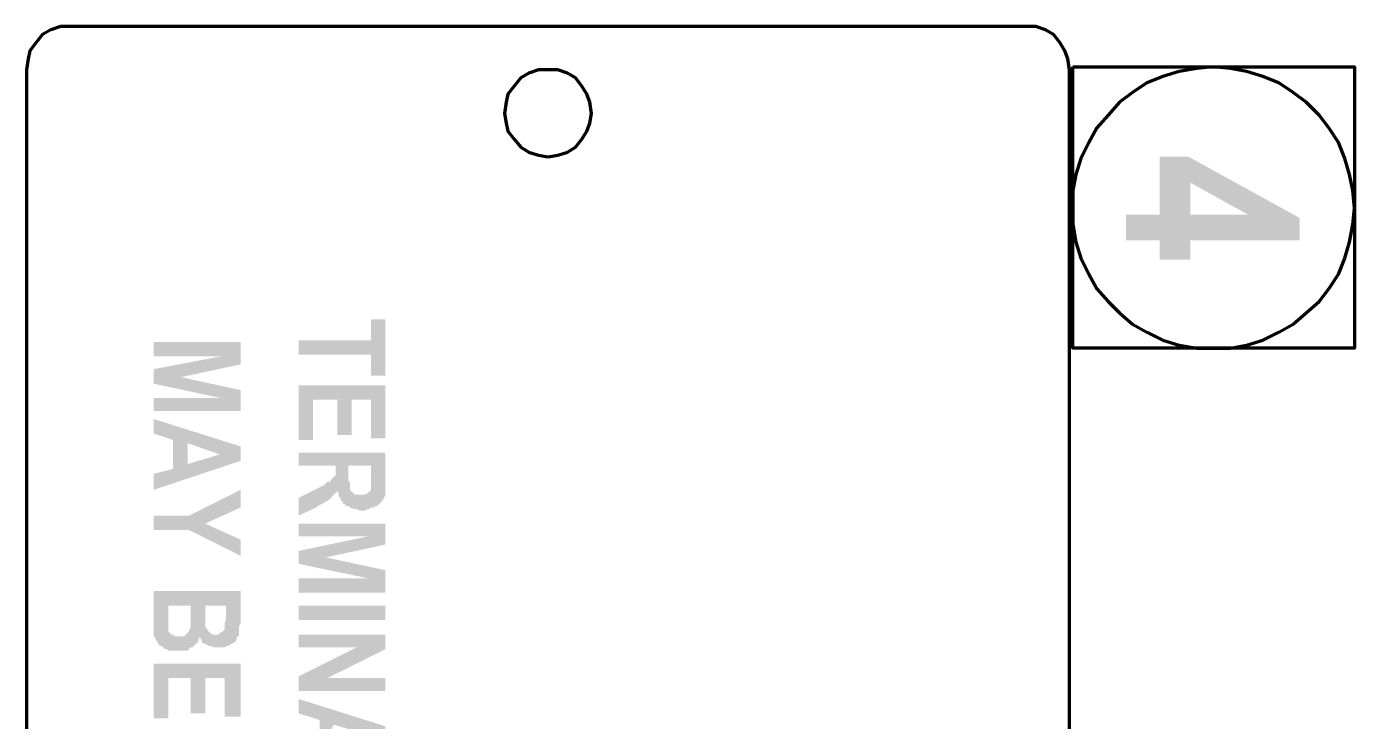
# Model space of a CAD drawing. Header units: inches. Extents: x -186 to 186, y -282 to 282.
# Drawn here: x -95.89 to -65.33, y 132.7 to 148.7 of the extents above; entities that cross this region are included whole.
import ezdxf

# ---------------------------------------------------------------- set-up
doc = ezdxf.new("R2010")
doc.units = ezdxf.units.IN
doc.header["$MEASUREMENT"] = 0
doc.layers.add('H', color=7, linetype='CONTINUOUS', lineweight=100)
doc.layers.add('P', color=250, linetype='CONTINUOUS', lineweight=100)

msp = doc.modelspace()

# ---------------------------------------------------------------- hatches: boundary and pattern name
at = {"layer": 'H', "linetype": 'Continuous'}
for points in [[(-66.593, 143.778), (-66.593, 144.296), (-69.148, 145.704), (-69.815, 145.704), (-69.815, 144.37), (-70.593, 144.37), (-70.593, 143.778), (-69.815, 143.778), (-69.815, 143.333), (-69.111, 143.333), (-69.111, 145.111), (-67.778, 144.37)], [(-66.593, 143.778), (-67.778, 144.37), (-69.111, 144.37), (-69.111, 145.111), (-69.111, 143.778)], [(-87.63, 140.667), (-87.63, 141.963), (-87.963, 141.963), (-87.963, 141.481), (-89.63, 141.481), (-89.63, 141.148), (-87.963, 141.148), (-87.963, 140.667)], [(-90.963, 140.926), (-90.963, 141.444), (-92.963, 141.444), (-92.963, 141.111), (-91.407, 141.111)], [(-90.963, 140.926), (-91.407, 141.111), (-92.963, 140.815), (-92.333, 140.63)], [(-90.963, 139.852), (-90.963, 140.333), (-92.333, 140.63), (-92.963, 140.815), (-92.963, 140.481), (-91.407, 140.148)], [(-87.63, 139.222), (-87.63, 140.444), (-89.63, 140.444), (-89.63, 139.185), (-89.296, 139.185), (-89.296, 140.111), (-88.741, 140.111), (-88.741, 139.296), (-88.407, 139.296), (-88.407, 140.111), (-87.963, 140.111), (-87.963, 139.222)], [(-90.963, 139.852), (-91.407, 140.148), (-92.963, 140.148), (-92.963, 139.852)], [(-90.963, 138.704), (-90.963, 139.037), (-92.963, 139.667), (-92.963, 139.333), (-92.519, 139.185), (-92.519, 138.519), (-92.185, 139.111), (-91.444, 138.852)], [(-90.963, 138.704), (-91.444, 138.852), (-92.185, 138.63), (-92.185, 139.111), (-92.519, 138.519), (-92.963, 138.407), (-92.963, 138.037)], [(-87.63, 138.222), (-87.63, 138.889), (-89.63, 138.889), (-89.63, 138.593), (-88.778, 138.593), (-88.778, 138.519), (-88.778, 137.963), (-88.741, 138), (-88.704, 137.963), (-88.704, 137.889), (-88.667, 137.852), (-88.667, 137.815), (-88.63, 137.778), (-88.593, 137.704), (-88.556, 137.704), (-88.556, 137.667), (-88.481, 137.667), (-88.481, 138.593), (-87.963, 138.593), (-87.963, 138.333), (-87.963, 137.63), (-87.889, 137.63), (-87.852, 137.667), (-87.815, 137.667), (-87.778, 137.704), (-87.704, 137.778), (-87.667, 137.852), (-87.63, 137.926), (-87.63, 137.963), (-87.63, 138), (-87.63, 138.074), (-87.63, 138.148)], [(-88.778, 137.963), (-88.778, 138.519), (-88.778, 138.37), (-88.815, 138.333), (-88.852, 138.296), (-88.889, 138.259), (-88.889, 138.222), (-88.963, 138.222), (-89, 138.185), (-89.037, 138.148), (-89.111, 138.111), (-89.185, 138.074), (-89.63, 137.852), (-89.63, 137.444), (-89.222, 137.63), (-89.185, 137.667), (-89.111, 137.704), (-89.037, 137.741), (-89, 137.778), (-88.963, 137.778), (-88.926, 137.815), (-88.889, 137.815), (-88.889, 137.852), (-88.852, 137.889), (-88.815, 137.926)], [(-87.963, 137.63), (-87.963, 138.333), (-87.963, 138.074), (-87.963, 138.037), (-88, 138), (-88.037, 137.963), (-88.111, 137.926), (-88.148, 137.926), (-88.259, 137.926), (-88.333, 137.926), (-88.37, 137.963), (-88.407, 138), (-88.444, 138.037), (-88.444, 138.111), (-88.444, 138.185), (-88.481, 138.259), (-88.481, 138.593), (-88.481, 137.667), (-88.444, 137.63), (-88.333, 137.593), (-88.296, 137.593), (-88.222, 137.556), (-88.111, 137.556), (-88.037, 137.593), (-88, 137.593)], [(-90.963, 137.63), (-90.963, 138.037), (-92.148, 137.444), (-91.778, 137.259)], [(-90.963, 136.519), (-90.963, 136.889), (-91.778, 137.259), (-92.148, 137.444), (-92.963, 137.444), (-92.963, 137.111), (-92.148, 137.111)], [(-87.63, 136.778), (-87.63, 137.259), (-89.63, 137.259), (-89.63, 136.963), (-88.037, 136.963)], [(-87.63, 136.778), (-88.037, 136.963), (-89.63, 136.63), (-89, 136.481)], [(-87.63, 135.667), (-87.63, 136.185), (-89, 136.481), (-89.63, 136.63), (-89.63, 136.333), (-88.037, 136)], [(-87.63, 135.667), (-88.037, 136), (-89.63, 136), (-89.63, 135.667)], [(-90.963, 135.037), (-90.963, 135.704), (-92.963, 135.704), (-92.963, 134.815), (-92.963, 134.778), (-92.963, 134.704), (-92.963, 134.667), (-92.926, 134.63), (-92.926, 134.593), (-92.889, 134.556), (-92.852, 134.481), (-92.815, 134.444), (-92.778, 134.444), (-92.704, 134.37), (-92.667, 134.37), (-92.63, 135.37), (-92.111, 135.37), (-92.111, 135.111), (-92.111, 134.407), (-92.074, 134.407), (-92.037, 134.444), (-92, 134.481), (-91.963, 134.519), (-91.926, 134.556), (-91.926, 134.63), (-91.889, 134.63), (-91.852, 134.556), (-91.852, 134.519), (-91.778, 134.481), (-91.778, 135.37), (-91.296, 135.37), (-91.296, 135.185), (-91.296, 134.444), (-91.259, 134.444), (-91.185, 134.481), (-91.111, 134.519), (-91.074, 134.556), (-91.037, 134.667), (-91, 134.667), (-91, 134.704), (-91, 134.778), (-91, 134.815), (-91, 134.889), (-90.963, 134.963)], [(-92.111, 134.407), (-92.111, 135.111), (-92.111, 134.889), (-92.111, 134.852), (-92.148, 134.815), (-92.148, 134.778), (-92.185, 134.741), (-92.222, 134.704), (-92.259, 134.667), (-92.333, 134.667), (-92.37, 134.667), (-92.444, 134.667), (-92.481, 134.667), (-92.519, 134.704), (-92.556, 134.704), (-92.593, 134.741), (-92.63, 134.778), (-92.63, 134.815), (-92.63, 134.889), (-92.63, 134.963), (-92.63, 135.37), (-92.667, 134.37), (-92.63, 134.333), (-92.556, 134.333), (-92.519, 134.333), (-92.296, 134.333), (-92.185, 134.333), (-92.148, 134.37)], [(-91.296, 134.444), (-91.296, 135.185), (-91.296, 135.037), (-91.333, 134.963), (-91.333, 134.852), (-91.333, 134.815), (-91.37, 134.778), (-91.444, 134.741), (-91.481, 134.704), (-91.593, 134.704), (-91.667, 134.741), (-91.704, 134.778), (-91.741, 134.852), (-91.778, 134.889), (-91.778, 134.963), (-91.778, 135.37), (-91.778, 134.481), (-91.741, 134.481), (-91.704, 134.444), (-91.63, 134.444), (-91.593, 134.407), (-91.519, 134.407), (-91.407, 134.407), (-91.333, 134.407)], [(-89.63, 135.037), (-87.63, 135.037), (-87.63, 135.37), (-89.63, 135.37)], [(-87.63, 134.37), (-87.63, 134.704), (-89.63, 134.704), (-89.63, 134.407), (-88.296, 134.407)], [(-87.63, 134.37), (-88.296, 134.407), (-89.63, 133.741), (-88.963, 133.704)], [(-90.963, 132.815), (-90.963, 134.037), (-92.963, 134.037), (-92.963, 132.778), (-92.63, 132.778), (-92.63, 133.704), (-92.111, 133.704), (-92.111, 132.889), (-91.778, 132.889), (-91.778, 133.704), (-91.333, 133.704), (-91.333, 132.815)], [(-87.63, 133.407), (-87.63, 133.704), (-88.963, 133.704), (-89.63, 133.741), (-89.63, 133.407)], [(-87.63, 132.222), (-87.63, 132.593), (-89.63, 133.222), (-89.63, 132.889), (-89.148, 132.741), (-89.148, 132.074), (-88.815, 132.63), (-88.074, 132.407)]]:
    msp.add_hatch(color=0, dxfattribs=at).paths.add_polyline_path(points)

# ---------------------------------------------------------------- linework, layer by layer
at = {"layer": 'P', "color": 0, "linetype": 'Continuous'}
for points in [[(-71.889, 85.704), (-71.889, 147.704), (-71.926, 147.963), (-72, 148.148), (-72.111, 148.333), (-72.259, 148.519), (-72.444, 148.63), (-72.667, 148.704), (-72.889, 148.704), (-94.889, 148.704), (-95.111, 148.704), (-95.333, 148.63), (-95.519, 148.519), (-95.667, 148.333), (-95.815, 148.148), (-95.852, 147.963), (-95.889, 147.704), (-95.889, 85.704)], [(-83.889, 145.704), (-83.667, 145.741), (-83.444, 145.815), (-83.259, 145.926), (-83.111, 146.111), (-83, 146.296), (-82.926, 146.481), (-82.889, 146.704), (-82.926, 146.963), (-83, 147.148), (-83.111, 147.333), (-83.259, 147.519), (-83.444, 147.63), (-83.667, 147.704), (-83.889, 147.704), (-84.111, 147.704), (-84.333, 147.63), (-84.519, 147.519), (-84.667, 147.333), (-84.815, 147.148), (-84.852, 146.963), (-84.889, 146.704), (-84.852, 146.481), (-84.815, 146.296), (-84.667, 146.111), (-84.519, 145.926), (-84.333, 145.815), (-84.111, 145.741), (-83.889, 145.704)], [(-68.593, 141.296), (-68.185, 141.296), (-67.815, 141.37), (-67.444, 141.481), (-67.074, 141.667), (-66.741, 141.852), (-66.444, 142.111), (-66.148, 142.37), (-65.926, 142.667), (-65.704, 143), (-65.556, 143.37), (-65.444, 143.741), (-65.37, 144.148), (-65.333, 144.519), (-65.37, 144.926), (-65.444, 145.296), (-65.556, 145.667), (-65.704, 146.037), (-65.926, 146.37), (-66.148, 146.667), (-66.444, 146.963), (-66.741, 147.185), (-67.074, 147.407), (-67.444, 147.556), (-67.815, 147.667), (-68.185, 147.741), (-68.593, 147.778), (-68.963, 147.741), (-69.37, 147.667), (-69.741, 147.556), (-70.111, 147.407), (-70.444, 147.185), (-70.741, 146.963), (-71, 146.667), (-71.259, 146.37), (-71.444, 146.037), (-71.63, 145.667), (-71.741, 145.296), (-71.815, 144.926), (-71.815, 144.519), (-71.815, 144.148), (-71.741, 143.741), (-71.63, 143.37), (-71.444, 143), (-71.259, 142.667), (-71, 142.37), (-70.741, 142.111), (-70.444, 141.852), (-70.111, 141.667), (-69.741, 141.481), (-69.37, 141.37), (-68.963, 141.296), (-68.593, 141.296)], [(-71.815, 147.778), (-65.333, 147.778), (-65.333, 141.296), (-71.815, 141.296), (-71.815, 147.778)]]:
    msp.add_lwpolyline(points, dxfattribs=at)

doc.saveas('drawing.dxf')
